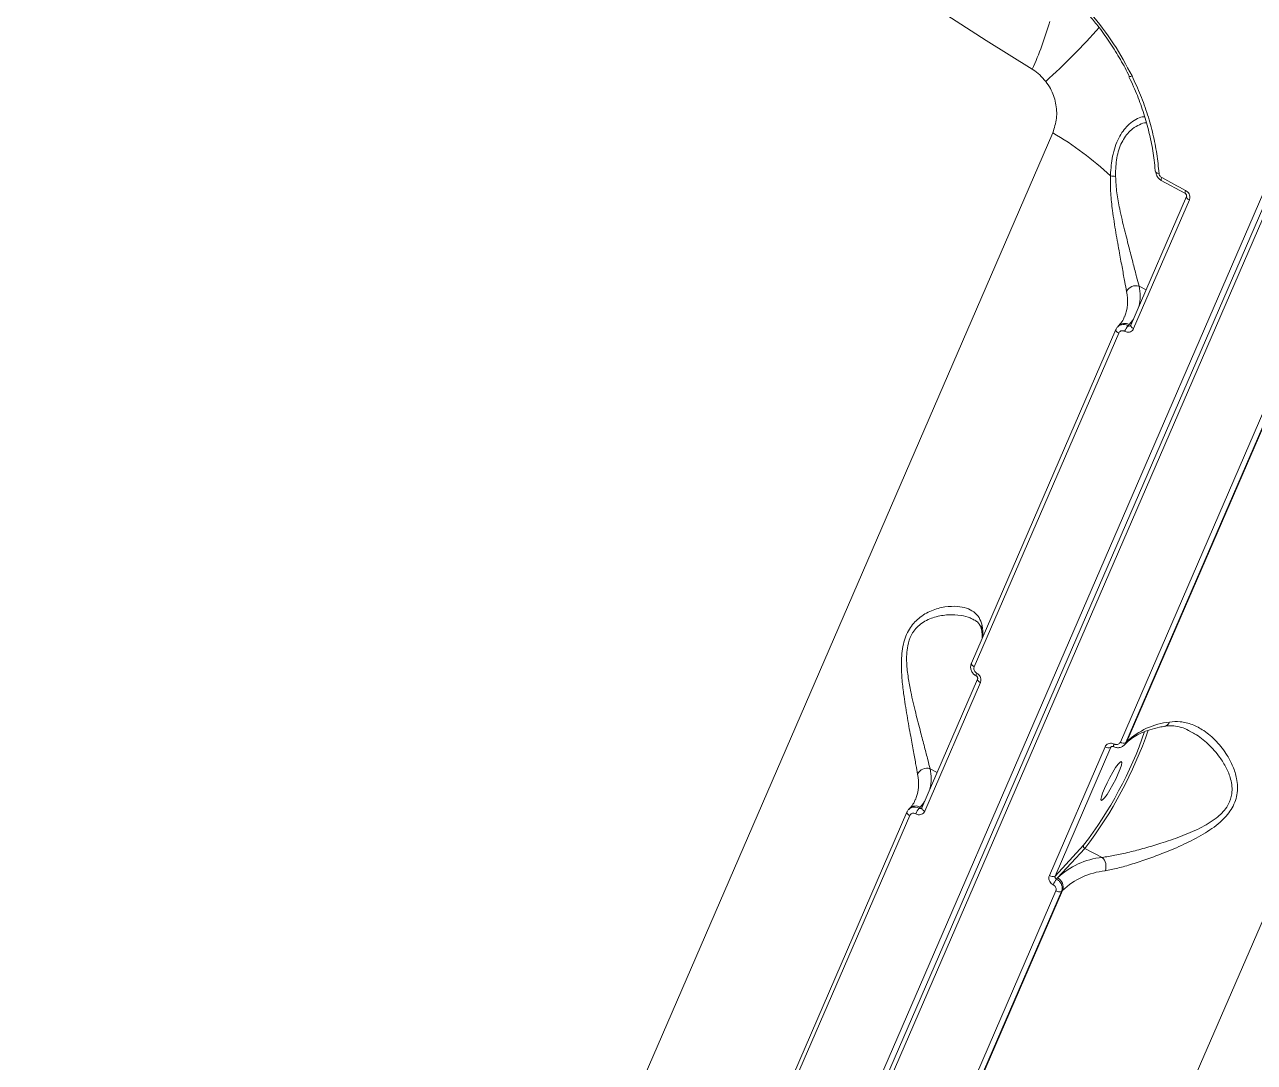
# Model space of a CAD drawing. Header units: millimetres. Extents: x -5550 to 7488, y -4093 to 4627.
# Drawn here: x -3399.6 to -3147.2, y 437.4 to 650.4 of the extents above; entities that cross this region are included whole.
import ezdxf

# ---------------------------------------------------------------- set-up
doc = ezdxf.new("R2010")
doc.units = ezdxf.units.MM
doc.layers.add('DIKOM_ОБЪЕКТ', color=7, linetype='Continuous')

msp = doc.modelspace()

# ---------------------------------------------------------------- linework, layer by layer
at = {"layer": 'DIKOM_ОБЪЕКТ', "color": 7, "linetype": 'Continuous', "lineweight": 15}
for p, q in [((-3132.251, 646.156), (-3305.244, 246.708)), ((-3131.094, 645.981), (-3304.087, 246.533)), ((-3303.479, 245.798), (-3130.486, 645.246)), ((-3188.566, 628.219), (-3313.664, 339.362)), ((-3167.545, 620.468), (-3167.512, 620.108)), ((-3167.389, 620.114), (-3167.389, 620.107)), ((-3166.296, 618.431), (-3161.427, 615.796)), ((-3161.104, 615.137), (-3172.541, 588.727)), ((-3171.966, 588.01), (-3160.528, 614.419)), ((-3170.846, 596.734), (-3169.397, 595.987)), ((-3175.069, 588.561), (-3175.275, 588.338)), ((-3172.888, 588.851), (-3173.106, 588.616)), ((-3172.137, 589.66), (-3172.888, 588.851)), ((-3175.607, 587.83), (-3205.273, 519.33)), ((-3204.702, 518.615), (-3175.036, 587.115)), ((-3175.569, 587.887), (-3175.607, 587.83)), ((-3221.217, 291.695), (-3096.119, 580.552)), ((-3145.031, 571.644), (-3174.697, 503.144)), ((-3173.541, 503.044), (-3143.875, 571.544)), ((-3143.669, 571.766), (-3173.335, 503.266)), ((-3203.995, 516.1), (-3215.432, 489.69)), ((-3214.856, 488.973), (-3203.419, 515.383)), ((-3173.836, 502.591), (-3173.63, 502.813)), ((-3173.335, 503.266), (-3173.541, 503.044)), ((-3177.826, 502.187), (-3189.264, 475.777)), ((-3188.102, 475.674), (-3176.665, 502.084)), ((-3176.665, 502.084), (-3176.516, 502.244)), ((-3176.665, 502.084), (-3176.588, 502.197)), ((-3213.736, 497.697), (-3212.288, 496.95)), ((-3215.779, 489.814), (-3215.997, 489.579)), ((-3215.028, 490.623), (-3215.779, 489.814)), ((-3218.497, 488.793), (-3248.164, 420.293)), ((-3247.593, 419.579), (-3217.927, 488.079)), ((-3218.46, 488.85), (-3218.497, 488.793)), ((-3217.96, 489.524), (-3218.166, 489.302)), ((-3182.259, 481.971), (-3188.102, 475.674)), ((-3187.606, 475.288), (-3181.997, 481.332)), ((-3178.431, 479.493), (-3181.997, 481.332)), ((-3187.824, 475.053), (-3187.606, 475.288)), ((-3187.922, 472.608), (-3217.588, 404.107)), ((-3216.432, 404.007), (-3186.765, 472.508)), ((-3186.56, 472.729), (-3216.226, 404.229)), ((-3186.765, 472.508), (-3186.56, 472.729))]:
    msp.add_line(p, q, dxfattribs=at)
at = {"layer": 'DIKOM_ОБЪЕКТ', "color": 7, "linetype": 'Continuous', "lineweight": 15, "flags": 128}
for points in [[(-3211.5, 653.113), (-3202.215, 647.129), (-3192.761, 641.231)], [(-3167.389, 620.107), (-3167.387, 620.096), (-3167.358, 620.04), (-3167.293, 619.99), (-3167.196, 619.946), (-3167.07, 619.911), (-3166.92, 619.886), (-3166.75, 619.871)], [(-3161.299, 616.358), (-3161.909, 616.687), (-3162.52, 617.016), (-3163.13, 617.345), (-3163.739, 617.675), (-3164.348, 618.005), (-3164.957, 618.335), (-3165.566, 618.666), (-3166.174, 618.997)], [(-3161.102, 615.14), (-3161.11, 615.121), (-3161.119, 615.034), (-3161.094, 614.937), (-3161.036, 614.832), (-3160.946, 614.724), (-3160.829, 614.617), (-3160.688, 614.514), (-3160.528, 614.419)], [(-3172.888, 588.851), (-3172.221, 589.66), (-3171.998, 589.981)], [(-3172.541, 588.727), (-3172.547, 588.711), (-3172.557, 588.624), (-3172.532, 588.527), (-3172.473, 588.422), (-3172.384, 588.314), (-3172.266, 588.207), (-3172.125, 588.104), (-3171.966, 588.01)], [(-3175.607, 587.83), (-3175.613, 587.815), (-3175.622, 587.728), (-3175.597, 587.632), (-3175.54, 587.527), (-3175.451, 587.42), (-3175.335, 587.313), (-3175.195, 587.21), (-3175.036, 587.115)], [(-3205.273, 519.33), (-3205.279, 519.314), (-3205.288, 519.228), (-3205.264, 519.131), (-3205.206, 519.027), (-3205.117, 518.919), (-3205.001, 518.812), (-3204.861, 518.71), (-3204.702, 518.615)], [(-3203.993, 516.104), (-3204.001, 516.084), (-3204.01, 515.998), (-3203.985, 515.9), (-3203.927, 515.796), (-3203.837, 515.688), (-3203.72, 515.58), (-3203.579, 515.477), (-3203.419, 515.383)], [(-3173.63, 502.813), (-3173.508, 502.961), (-3173.335, 503.266)], [(-3175.138, 496.688), (-3175.648, 495.58), (-3176.23, 494.44), (-3176.837, 493.359), (-3177.42, 492.426), (-3177.933, 491.715), (-3178.332, 491.285), (-3178.586, 491.17), (-3178.674, 491.38), (-3178.589, 491.897), (-3178.339, 492.68), (-3177.943, 493.665), (-3177.433, 494.772), (-3176.85, 495.913), (-3176.243, 496.993), (-3175.66, 497.927), (-3175.148, 498.637), (-3174.748, 499.068), (-3174.494, 499.182), (-3174.406, 498.973), (-3174.491, 498.455), (-3174.741, 497.673), (-3175.138, 496.688)], [(-3215.779, 489.814), (-3215.111, 490.624), (-3214.889, 490.945)], [(-3218.497, 488.793), (-3218.503, 488.778), (-3218.513, 488.692), (-3218.488, 488.595), (-3218.431, 488.491), (-3218.342, 488.383), (-3218.225, 488.276), (-3218.085, 488.173), (-3217.927, 488.079)], [(-3215.432, 489.69), (-3215.438, 489.674), (-3215.447, 489.588), (-3215.422, 489.49), (-3215.364, 489.386), (-3215.275, 489.278), (-3215.157, 489.171), (-3215.016, 489.068), (-3214.856, 488.973)]]:
    msp.add_lwpolyline(points, dxfattribs=at)
at = {"layer": 'DIKOM_ОБЪЕКТ', "color": 7, "linetype": 'Continuous', "lineweight": 15}
for centre, radius, start, end in [((-3265.507, 673.254), 79.482, 336.24085, 343.75123), ((-3277.874, 736.831), 131.679, 311.85812, 318.65194), ((-3172.791, 640.648), 0.923, 268.48802, 302.02222), ((-3222.358, 570.626), 66.774, 46.88548, 59.59867), ((-3175.039, 631.124), 11.873, 261.86179, 266.92938), ((-3165.583, 618.574), 0.727, 144.37774, 191.32728), ((-3160.676, 615.92), 0.761, 144.8776, 189.43832), ((-3171.469, 594.648), 2.177, 73.36506, 153.61265), ((-3180.477, 594.725), 9.839, 347.33561, 11.77895), ((-3181.995, 593.718), 8.784, 337.59295, 12.47386), ((-3173.787, 587.264), 1.824, 60.48773, 134.66955), ((-3170.012, 585.928), 4.098, 139.02033, 157.86868), ((-3201.67, 526.489), 1.547, 156.1264, 190.23229), ((-3212.999, 525.135), 10.11, 358.23353, 11.29376), ((-3203.558, 516.88), 0.77, 145.01363, 188.99358), ((-3247.967, 532.358), 82.804, 322.51827, 340.93419), ((-3249.518, 533.15), 85.113, 322.4955, 341.11506), ((-3163, 492.252), 15.104, 96.07011, 133.17842), ((-3165.88, 507.742), 1.367, 282.26367, 339.81717), ((-3174.979, 502.167), 1.137, 148.55274, 177.46817), ((-3174.031, 504.108), 1.171, 235.37124, 294.75149), ((-3177.156, 503.15), 1.173, 235.16669, 294.7436), ((-3214.36, 495.612), 2.176, 73.35388, 153.62771), ((-3223.368, 495.688), 9.839, 347.33561, 11.77895), ((-3224.894, 494.682), 8.792, 337.60919, 12.45762), ((-3216.677, 488.227), 1.824, 60.48773, 134.66955), ((-3212.892, 486.885), 4.111, 139.04517, 157.83318), ((-3181.777, 481.795), 0.513, 159.89988, 244.57654), ((-3176.754, 463.722), 15.86, 96.07239, 133.17689), ((-3180.116, 477.674), 2.479, 337.71848, 47.18495), ((-3188.593, 476.742), 1.175, 235.22253, 294.68776), ((-3182.262, 471.294), 6.713, 145.95135, 157.3946), ((-3188.487, 473.435), 2.052, 339.89701, 64.57401), ((-3176.223, 461.712), 15.108, 96.07534, 133.17319), ((-3187.256, 473.57), 1.17, 235.32818, 294.77109)]:
    msp.add_arc(centre, radius, start, end, dxfattribs=at)
for points, knots in [([(-3392.025, 922.491), (-3392.047, 921.778), (-3392.122, 919.276), (-3391.943, 914.883), (-3391.492, 909.317), (-3390.727, 903.654), (-3389.672, 897.905), (-3388.321, 892.073), (-3386.677, 886.163), (-3384.741, 880.18), (-3382.515, 874.128), (-3380, 868.012), (-3377.198, 861.837), (-3374.111, 855.607), (-3370.742, 849.327), (-3367.094, 843.002), (-3363.169, 836.637), (-3358.97, 830.237), (-3354.501, 823.806), (-3349.765, 817.349), (-3344.766, 810.871), (-3339.508, 804.376), (-3333.994, 797.871), (-3328.229, 791.358), (-3322.217, 784.845), (-3315.962, 778.334), (-3309.47, 771.831), (-3302.746, 765.341), (-3295.793, 758.869), (-3288.618, 752.419), (-3281.227, 745.996), (-3273.624, 739.605), (-3265.815, 733.252), (-3257.806, 726.939), (-3249.604, 720.674), (-3241.214, 714.459), (-3232.642, 708.299), (-3223.896, 702.2), (-3214.981, 696.166), (-3205.905, 690.201), (-3196.674, 684.309), (-3187.295, 678.496), (-3177.776, 672.765), (-3168.122, 667.121), (-3158.343, 661.568), (-3148.443, 656.112), (-3139.547, 651.344), (-3133.929, 648.422), (-3131.681, 647.253)], [0, 0, 0, 0, 0.0088209, 0.0309505, 0.0530921, 0.0752453, 0.097409, 0.1195825, 0.1417638, 0.1639522, 0.1861457, 0.208344, 0.2305454, 0.2527491, 0.2749542, 0.2971604, 0.3193671, 0.3415734, 0.3637795, 0.3859847, 0.4081892, 0.4303927, 0.4525952, 0.4747967, 0.4969973, 0.5191965, 0.541395, 0.5635922, 0.5857888, 0.6079841, 0.6301785, 0.6523721, 0.6745648, 0.6967567, 0.7189481, 0.7411389, 0.7633286, 0.7855178, 0.8077068, 0.8298953, 0.8520828, 0.8742703, 0.8964575, 0.9186442, 0.9408305, 0.9630167, 0.9852027, 1, 1, 1, 1]), ([(-3181.125, 652.344), (-3180.518, 651.627), (-3179.066, 649.912), (-3176.987, 647.006), (-3174.9, 643.665), (-3173.518, 641.22), (-3172.907, 639.872), (-3172.836, 639.715)], [0, 0, 0, 0, 0.1860859, 0.4448866, 0.7048521, 0.9657872, 1, 1, 1, 1]), ([(-3172.302, 639.865), (-3173.492, 642.113), (-3175.899, 646.66), (-3179.125, 650.691), (-3180.756, 652.73)], [0, 0, 0, 0, 0.4941715, 1, 1, 1, 1]), ([(-3192.761, 641.231), (-3192.713, 641.201), (-3192.183, 640.872), (-3191.188, 640.129), (-3190.406, 639.22), (-3190.007, 638.756)], [0, 0, 0, 0, 0.0468198, 0.5142727, 1, 1, 1, 1]), ([(-3190.007, 638.756), (-3189.67, 638.273), (-3188.726, 636.921), (-3187.836, 634.297), (-3187.622, 631.103), (-3188.249, 629.186), (-3188.566, 628.219)], [0, 0, 0, 0, 0.1529646, 0.4283731, 0.7114425, 1, 1, 1, 1]), ([(-3172.924, 639.679), (-3172.596, 639.006), (-3171.687, 637.143), (-3170.474, 633.985), (-3169.265, 630.236), (-3168.352, 626.43), (-3167.765, 623.163), (-3167.603, 621.178), (-3167.545, 620.468)], [0, 0, 0, 0, 0.1097779, 0.3038319, 0.499026, 0.6948813, 0.8908033, 1, 1, 1, 1]), ([(-3166.75, 619.871), (-3166.883, 621.212), (-3167.15, 623.893), (-3167.956, 627.913), (-3169.065, 631.935), (-3170.486, 635.943), (-3171.696, 638.558), (-3172.302, 639.865)], [0, 0, 0, 0, 0.1976748, 0.3953809, 0.5930884, 0.7965463, 1, 1, 1, 1]), ([(-3169.718, 631.492), (-3169.87, 631.493), (-3170.422, 631.498), (-3171.52, 631.003), (-3172.788, 630.13), (-3173.913, 628.932), (-3174.846, 627.558), (-3175.629, 625.85), (-3176.353, 623.404), (-3176.635, 621.144), (-3176.709, 619.608), (-3176.72, 619.371)], [0, 0, 0, 0, 0.0558333, 0.2014886, 0.3469829, 0.454264, 0.5614342, 0.6705273, 0.7796137, 0.9659255, 1, 1, 1, 1]), ([(-3175.675, 619.268), (-3175.675, 619.492), (-3175.675, 620.926), (-3175.499, 622.986), (-3174.897, 625.164), (-3174.419, 626.235), (-3173.85, 627.224), (-3173.187, 628.119), (-3172.055, 629.181), (-3170.767, 629.904), (-3169.788, 630.29), (-3169.347, 630.273), (-3169.329, 630.273)], [0, 0, 0, 0, 0.0360147, 0.2305873, 0.3338009, 0.4370322, 0.4564816, 0.5689888, 0.6816826, 0.8374495, 0.993426, 1, 1, 1, 1]), ([(-3176.72, 619.371), (-3176.728, 618.179), (-3176.745, 615.791), (-3176.268, 611.86), (-3175.625, 607.694), (-3174.892, 603.685), (-3174.273, 600.277), (-3173.782, 597.567), (-3173.534, 596.236), (-3173.419, 595.615)], [0, 0, 0, 0, 0.1281532, 0.2567356, 0.4268207, 0.5968796, 0.7373087, 0.8775753, 1, 1, 1, 1]), ([(-3170.846, 596.734), (-3171.006, 597.34), (-3171.35, 598.637), (-3172.022, 601.237), (-3172.866, 604.47), (-3173.85, 608.282), (-3174.76, 612.18), (-3175.478, 615.882), (-3175.609, 618.129), (-3175.675, 619.268)], [0, 0, 0, 0, 0.122705, 0.2624587, 0.4060158, 0.5749208, 0.7482636, 0.8723744, 1, 1, 1, 1]), ([(-3167.372, 620.109), (-3167.346, 619.911), (-3167.288, 619.471), (-3166.908, 618.854), (-3166.498, 618.576), (-3166.294, 618.437)], [0, 0, 0, 0, 0.288774, 0.6446368, 1, 1, 1, 1]), ([(-3166.174, 618.997), (-3166.267, 619.06), (-3166.454, 619.184), (-3166.651, 619.468), (-3166.733, 619.708), (-3166.747, 619.843), (-3166.75, 619.871)], [0, 0, 0, 0, 0.306675, 0.6132868, 0.9194873, 1, 1, 1, 1]), ([(-3160.528, 614.419), (-3160.495, 614.514), (-3160.411, 614.752), (-3160.417, 615.184), (-3160.577, 615.657), (-3160.876, 616.08), (-3161.158, 616.266), (-3161.299, 616.358)], [0, 0, 0, 0, 0.1406385, 0.355138, 0.5698311, 0.7848185, 1, 1, 1, 1]), ([(-3161.428, 615.793), (-3161.42, 615.79), (-3161.371, 615.769), (-3161.278, 615.693), (-3161.173, 615.569), (-3161.103, 615.426), (-3161.076, 615.291), (-3161.083, 615.189), (-3161.099, 615.155), (-3161.107, 615.141)], [0, 0, 0, 0, 0.0279114, 0.1835378, 0.3448972, 0.5061244, 0.675664, 0.8620882, 1, 1, 1, 1]), ([(-3175.224, 588.388), (-3175.228, 588.385), (-3175.395, 588.271), (-3175.483, 588.077), (-3175.569, 587.887)], [0, 0, 0, 0, 0.0200176, 1, 1, 1, 1]), ([(-3173.106, 588.616), (-3173.239, 588.676), (-3173.573, 588.828), (-3174.148, 588.885), (-3174.761, 588.758), (-3175.071, 588.51), (-3175.224, 588.388)], [0, 0, 0, 0, 0.1814344, 0.4562771, 0.7310094, 1, 1, 1, 1]), ([(-3173.896, 590.402), (-3173.948, 590.258), (-3174.143, 589.719), (-3174.569, 589.125), (-3174.969, 588.673), (-3175.069, 588.561)], [0, 0, 0, 0, 0.2141302, 0.8039788, 1, 1, 1, 1]), ([(-3172.577, 588.676), (-3172.58, 588.671), (-3172.611, 588.624), (-3172.707, 588.573), (-3172.852, 588.539), (-3172.993, 588.559), (-3173.074, 588.6), (-3173.106, 588.616)], [0, 0, 0, 0, 0.0328508, 0.2964106, 0.5604074, 0.8249274, 1, 1, 1, 1]), ([(-3172.542, 588.728), (-3172.543, 588.724), (-3172.553, 588.697), (-3172.566, 588.686), (-3172.578, 588.677)], [0, 0, 0, 0, 0.1267538, 1, 1, 1, 1]), ([(-3175.036, 587.115), (-3174.986, 587.203), (-3174.887, 587.378), (-3174.63, 587.545), (-3174.328, 587.613), (-3174.041, 587.58), (-3173.875, 587.503), (-3173.808, 587.472)], [0, 0, 0, 0, 0.214181, 0.4285118, 0.6431451, 0.8580427, 1, 1, 1, 1]), ([(-3173.808, 587.472), (-3173.709, 587.427), (-3173.46, 587.311), (-3173.028, 587.263), (-3172.576, 587.365), (-3172.19, 587.615), (-3172.04, 587.878), (-3171.966, 588.01)], [0, 0, 0, 0, 0.1418283, 0.3566711, 0.5713543, 0.785672, 1, 1, 1, 1]), ([(-3203.085, 527.115), (-3203.256, 527.681), (-3203.6, 528.813), (-3204.74, 529.95), (-3206.251, 530.704), (-3208.225, 531.081), (-3210.654, 531.003), (-3213.41, 530.263), (-3216.012, 528.818), (-3217.795, 526.857), (-3218.753, 524.915), (-3219.274, 523.23), (-3219.564, 521.376), (-3219.684, 519.024), (-3219.557, 516.236), (-3219.132, 512.581), (-3218.493, 508.543), (-3217.764, 504.544), (-3217.148, 501.155), (-3216.665, 498.488), (-3216.421, 497.18), (-3216.309, 496.579)], [0, 0, 0, 0, 0.0554751, 0.1110227, 0.1664965, 0.2220063, 0.2900235, 0.3579622, 0.4226769, 0.4774078, 0.5052453, 0.5330929, 0.5627107, 0.5923746, 0.6404281, 0.6885803, 0.7603247, 0.8320614, 0.8909992, 0.9498671, 1, 1, 1, 1]), ([(-3213.736, 497.697), (-3213.892, 498.285), (-3214.23, 499.559), (-3214.891, 502.118), (-3215.731, 505.335), (-3216.711, 509.137), (-3217.611, 512.926), (-3218.261, 516.38), (-3218.563, 518.968), (-3218.581, 521.168), (-3218.36, 523.174), (-3217.846, 524.692), (-3217.128, 525.911), (-3216.434, 526.768), (-3214.974, 527.978), (-3212.758, 528.935), (-3209.976, 529.372), (-3207.522, 529.212), (-3205.781, 528.815), (-3205.043, 528.386), (-3204.819, 528.256)], [0, 0, 0, 0, 0.0593363, 0.1286029, 0.1997484, 0.2839093, 0.3702784, 0.4255926, 0.4820327, 0.5148608, 0.5485722, 0.5968276, 0.6096808, 0.6397861, 0.6708989, 0.7452253, 0.8244087, 0.9057712, 0.9714099, 1, 1, 1, 1]), ([(-3204.804, 528.281), (-3204.653, 528.21), (-3204.201, 527.997), (-3203.745, 527.517), (-3203.362, 526.938), (-3203.243, 526.384), (-3203.201, 526.188)], [0, 0, 0, 0, 0.1589768, 0.4760358, 0.8151152, 1, 1, 1, 1]), ([(-3203.191, 526.205), (-3203.144, 525.94), (-3203.036, 525.327), (-3203.043, 524.779), (-3203.048, 524.467)], [0, 0, 0, 0, 0.4317456, 1, 1, 1, 1]), ([(-3565.733, 521.392), (-3565.754, 520.679), (-3565.83, 518.178), (-3565.65, 513.785), (-3565.199, 508.219), (-3564.434, 502.555), (-3563.379, 496.806), (-3562.028, 490.974), (-3560.385, 485.065), (-3558.449, 479.081), (-3556.223, 473.029), (-3553.707, 466.913), (-3550.905, 460.738), (-3547.818, 454.508), (-3544.45, 448.229), (-3540.801, 441.904), (-3536.876, 435.539), (-3532.678, 429.138), (-3528.209, 422.707), (-3523.473, 416.25), (-3518.474, 409.772), (-3513.215, 403.278), (-3507.702, 396.772), (-3501.936, 390.26), (-3495.924, 383.746), (-3489.67, 377.235), (-3483.178, 370.732), (-3476.453, 364.242), (-3469.501, 357.77), (-3462.326, 351.32), (-3454.934, 344.898), (-3447.331, 338.507), (-3439.522, 332.153), (-3431.514, 325.841), (-3423.311, 319.575), (-3414.921, 313.36), (-3406.35, 307.201), (-3397.604, 301.102), (-3388.689, 295.067), (-3379.613, 289.102), (-3370.382, 283.211), (-3361.003, 277.397), (-3351.483, 271.667), (-3341.83, 266.023), (-3332.05, 260.47), (-3322.15, 255.013), (-3313.255, 250.245), (-3307.637, 247.324), (-3305.389, 246.155)], [0, 0, 0, 0, 0.0088208, 0.0309504, 0.0530921, 0.0752452, 0.0974091, 0.1195824, 0.1417639, 0.1639521, 0.1861458, 0.2083441, 0.2305454, 0.252749, 0.2749543, 0.2971604, 0.3193668, 0.3415735, 0.3637795, 0.3859848, 0.4081893, 0.4303926, 0.4525954, 0.4747966, 0.4969974, 0.5191965, 0.5413949, 0.5635924, 0.5857886, 0.6079841, 0.6301785, 0.6523723, 0.6745648, 0.6967567, 0.7189483, 0.7411388, 0.7633286, 0.7855179, 0.8077068, 0.8298952, 0.8520827, 0.8742703, 0.8964575, 0.9186441, 0.9408305, 0.9630167, 0.9852027, 1, 1, 1, 1]), ([(-3205.257, 519.322), (-3205.322, 519.145), (-3205.468, 518.753), (-3205.399, 518.073), (-3205.095, 517.41), (-3204.691, 516.956), (-3204.385, 516.815), (-3204.308, 516.779)], [0, 0, 0, 0, 0.1909099, 0.4220244, 0.6636556, 0.9155137, 1, 1, 1, 1]), ([(-3204.189, 517.322), (-3204.283, 517.383), (-3204.471, 517.507), (-3204.67, 517.79), (-3204.776, 518.105), (-3204.78, 518.393), (-3204.724, 518.552), (-3204.702, 518.615)], [0, 0, 0, 0, 0.2151279, 0.4302138, 0.6449916, 0.8594615, 1, 1, 1, 1]), ([(-3204.318, 516.757), (-3204.311, 516.753), (-3204.262, 516.732), (-3204.168, 516.656), (-3204.064, 516.533), (-3203.994, 516.389), (-3203.967, 516.255), (-3203.973, 516.152), (-3203.99, 516.118), (-3203.997, 516.104)], [0, 0, 0, 0, 0.02797, 0.1835771, 0.3447549, 0.5062297, 0.6757773, 0.8621144, 1, 1, 1, 1]), ([(-3203.419, 515.383), (-3203.386, 515.477), (-3203.302, 515.715), (-3203.308, 516.147), (-3203.467, 516.62), (-3203.767, 517.044), (-3204.048, 517.229), (-3204.189, 517.322)], [0, 0, 0, 0, 0.1405317, 0.3550929, 0.5698196, 0.7848547, 1, 1, 1, 1]), ([(-3177.822, 476.734), (-3176.97, 476.902), (-3175.264, 477.238), (-3172.261, 478.108), (-3169.073, 479.161), (-3165.514, 480.494), (-3161.648, 482.119), (-3157.692, 484.152), (-3154.281, 486.469), (-3152.157, 488.797), (-3151.157, 490.785), (-3150.711, 492.389), (-3150.611, 494.038), (-3150.84, 496.013), (-3151.531, 498.194), (-3152.911, 500.821), (-3154.907, 503.397), (-3157.386, 505.509), (-3159.914, 506.837), (-3162.286, 507.469), (-3163.869, 507.333), (-3164.598, 507.271)], [0, 0, 0, 0, 0.0554757, 0.1110239, 0.1664964, 0.2220045, 0.2900243, 0.3579622, 0.4226764, 0.4774064, 0.5052457, 0.5330957, 0.5627082, 0.5923759, 0.6404295, 0.6885811, 0.7603267, 0.8320616, 0.8910002, 0.9498673, 1, 1, 1, 1]), ([(-3160.474, 505.383), (-3160.129, 505.221), (-3158.787, 504.591), (-3156.632, 502.816), (-3154.466, 500.407), (-3152.917, 497.935), (-3152.092, 495.909), (-3151.745, 494.076), (-3151.755, 492.299), (-3152.223, 490.836), (-3153.005, 489.546), (-3153.807, 488.578), (-3155.578, 487.03), (-3158.461, 485.367), (-3162.351, 483.72), (-3166.176, 482.429), (-3169.702, 481.377), (-3172.871, 480.552), (-3175.861, 479.873), (-3177.575, 479.62), (-3178.431, 479.493)], [0, 0, 0, 0, 0.0295235, 0.1148105, 0.200094, 0.2560558, 0.3118779, 0.3451935, 0.3784271, 0.4266921, 0.439549, 0.470129, 0.5007732, 0.5751168, 0.6553542, 0.7357046, 0.8019473, 0.8681552, 0.9341191, 1, 1, 1, 1]), ([(-3173.63, 502.813), (-3173.467, 502.979), (-3172.973, 503.482), (-3171.94, 504.249), (-3170.432, 505.055), (-3168.671, 505.717), (-3167.025, 506.151), (-3165.946, 506.343), (-3165.595, 506.406)], [0, 0, 0, 0, 0.1024874, 0.3106805, 0.5124664, 0.7099256, 0.9057017, 1, 1, 1, 1]), ([(-3165.596, 506.375), (-3165.439, 506.409), (-3164.808, 506.546), (-3163.687, 506.5), (-3162.205, 506.197), (-3161.11, 505.821), (-3160.534, 505.475), (-3160.464, 505.433)], [0, 0, 0, 0, 0.0914081, 0.3654725, 0.6565993, 0.9579258, 1, 1, 1, 1]), ([(-3175.949, 502.76), (-3176.051, 502.803), (-3176.307, 502.912), (-3176.748, 502.95), (-3177.209, 502.838), (-3177.601, 502.582), (-3177.751, 502.319), (-3177.826, 502.187)], [0, 0, 0, 0, 0.1418948, 0.3568245, 0.5713401, 0.7856735, 1, 1, 1, 1]), ([(-3176.108, 502.233), (-3175.902, 502.146), (-3175.452, 501.956), (-3174.734, 502.028), (-3174.182, 502.241), (-3173.981, 502.481), (-3173.925, 502.548)], [0, 0, 0, 0, 0.2766454, 0.6021282, 0.8887331, 1, 1, 1, 1]), ([(-3174.697, 503.144), (-3174.747, 503.056), (-3174.847, 502.88), (-3175.108, 502.709), (-3175.416, 502.634), (-3175.71, 502.66), (-3175.881, 502.732), (-3175.949, 502.76)], [0, 0, 0, 0, 0.2142387, 0.4286839, 0.6431533, 0.8581209, 1, 1, 1, 1]), ([(-3173.9, 502.533), (-3173.892, 502.538), (-3173.718, 502.655), (-3173.627, 502.854), (-3173.541, 503.044)], [0, 0, 0, 0, 0.0435654, 1, 1, 1, 1]), ([(-3176.582, 502.194), (-3176.571, 502.208), (-3176.542, 502.247), (-3176.436, 502.284), (-3176.273, 502.275), (-3176.167, 502.248), (-3176.116, 502.217), (-3176.116, 502.217)], [0, 0, 0, 0, 0.2167524, 0.570548, 0.7842109, 0.9983067, 1, 1, 1, 1]), ([(-3215.997, 489.579), (-3216.13, 489.64), (-3216.464, 489.791), (-3217.039, 489.849), (-3217.652, 489.721), (-3217.962, 489.474), (-3218.115, 489.351)], [0, 0, 0, 0, 0.1814446, 0.4563135, 0.7309943, 1, 1, 1, 1]), ([(-3216.787, 491.365), (-3216.839, 491.221), (-3217.034, 490.682), (-3217.46, 490.089), (-3217.86, 489.637), (-3217.96, 489.524)], [0, 0, 0, 0, 0.2141302, 0.8039788, 1, 1, 1, 1]), ([(-3218.115, 489.351), (-3218.118, 489.349), (-3218.287, 489.236), (-3218.375, 489.041), (-3218.46, 488.85)], [0, 0, 0, 0, 0.0202681, 1, 1, 1, 1]), ([(-3217.927, 488.079), (-3217.877, 488.166), (-3217.778, 488.342), (-3217.521, 488.508), (-3217.219, 488.576), (-3216.932, 488.543), (-3216.765, 488.466), (-3216.699, 488.436)], [0, 0, 0, 0, 0.2142636, 0.4285604, 0.6431675, 0.8580956, 1, 1, 1, 1]), ([(-3216.699, 488.436), (-3216.6, 488.39), (-3216.351, 488.275), (-3215.919, 488.226), (-3215.466, 488.328), (-3215.081, 488.579), (-3214.931, 488.841), (-3214.856, 488.973)], [0, 0, 0, 0, 0.1418603, 0.3566945, 0.571348, 0.7856806, 1, 1, 1, 1]), ([(-3215.468, 489.639), (-3215.471, 489.634), (-3215.501, 489.587), (-3215.598, 489.536), (-3215.743, 489.503), (-3215.884, 489.523), (-3215.965, 489.563), (-3215.997, 489.579)], [0, 0, 0, 0, 0.0326635, 0.2961187, 0.5604278, 0.8249355, 1, 1, 1, 1]), ([(-3215.433, 489.691), (-3215.434, 489.688), (-3215.443, 489.66), (-3215.457, 489.649), (-3215.469, 489.64)], [0, 0, 0, 0, 0.1266007, 1, 1, 1, 1]), ([(-3189.264, 475.777), (-3189.297, 475.683), (-3189.38, 475.445), (-3189.37, 475.017), (-3189.203, 474.552), (-3188.894, 474.14), (-3188.604, 473.963), (-3188.459, 473.875)], [0, 0, 0, 0, 0.1405764, 0.3551035, 0.5698556, 0.7848092, 1, 1, 1, 1]), ([(-3187.824, 475.053), (-3187.873, 475.081), (-3187.972, 475.137), (-3188.079, 475.271), (-3188.136, 475.423), (-3188.141, 475.564), (-3188.113, 475.643), (-3188.102, 475.674)], [0, 0, 0, 0, 0.2153977, 0.4306701, 0.6452592, 0.8595988, 1, 1, 1, 1]), ([(-3186.765, 472.508), (-3186.721, 472.633), (-3186.61, 472.95), (-3186.622, 473.521), (-3186.841, 474.143), (-3187.249, 474.696), (-3187.632, 474.934), (-3187.824, 475.053)], [0, 0, 0, 0, 0.1407598, 0.355461, 0.5703065, 0.7851322, 1, 1, 1, 1]), ([(-3188.459, 473.875), (-3188.362, 473.816), (-3188.169, 473.698), (-3187.963, 473.423), (-3187.851, 473.114), (-3187.844, 472.829), (-3187.9, 472.671), (-3187.922, 472.608)], [0, 0, 0, 0, 0.2151107, 0.4301545, 0.6450342, 0.8594753, 1, 1, 1, 1])]:
    msp.add_open_spline(points, degree=3, knots=knots, dxfattribs=at)

doc.saveas('drawing.dxf')
